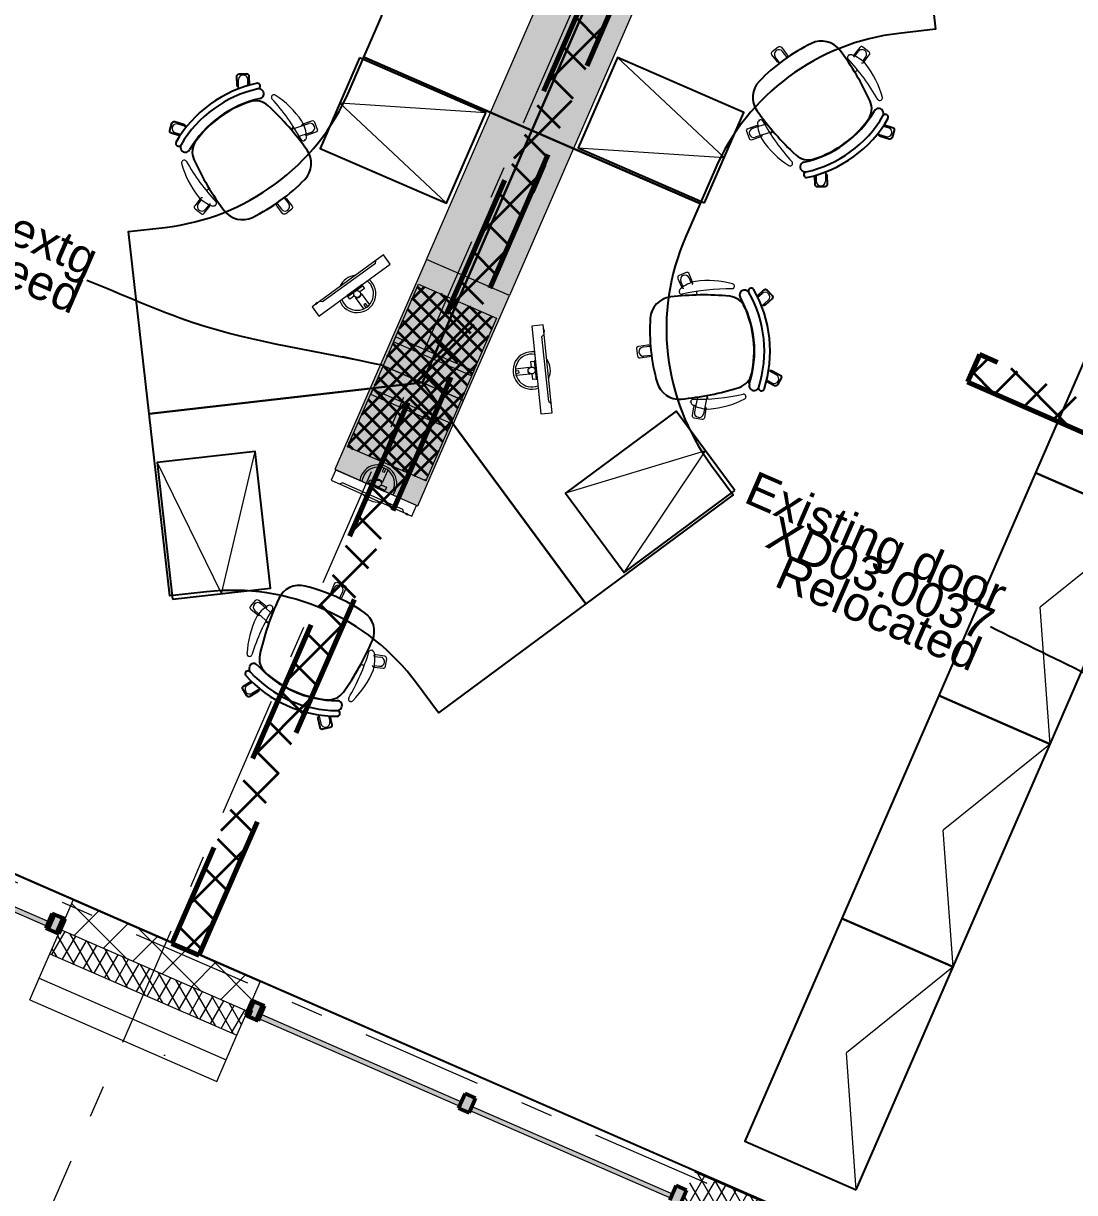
# Model space of a CAD drawing. Header units: millimetres. Extents: x -35034 to 431752, y -71616 to 25069.
# Drawn here: x 27292 to 31880, y -12952 to -7851 of the extents above; entities that cross this region are included whole.
import ezdxf
from ezdxf.enums import TextEntityAlignment as Align

# ---------------------------------------------------------------- set-up
doc = ezdxf.new("R2010")
doc.units = ezdxf.units.MM
doc.header["$MEASUREMENT"] = 0
doc.linetypes.add('Double Dashed', pattern=[1093.611073, 529.166651, -211.666656, 141.111112, -211.666656])
doc.linetypes.add('Long Dashed', pattern=[1058.333302, 634.99999, -423.333311])
for name, color, linetype in [('A-15-MG_Structural_Grid', 7, 'Continuous'), ('A-20-M_Floor_Slab', 7, 'Continuous'), ('A-25-M_Curtain_Wall', 7, 'Continuous'), ('A-25-M_Wall_Ext_Existing_HUB', 7, 'Continuous'), ('ArchiCAD Doors', 7, 'Continuous'), ('Demolished_A-25-M_Wall_Int', 7, 'Continuous'), ('New_A-35-M_FFE-Zone', 7, 'Continuous')]:
    doc.layers.add(name, color=color, linetype=linetype)
for name, color, linetype, lineweight, true_color in [('A-15-MG_Structural_Grid_Pen_No__163', 7, 'Continuous', 0, 0x750077), ('A-25-M_Curtain_Wall_Pen_No__144', 7, 'Continuous', 0, 0xc8c8c8), ('A-25-M_Curtain_Wall_Pen_No__165', 7, 'Continuous', 0, 0x006060), ('A-25-M_Curtain_Wall_Pen_No__27', 7, 'Continuous', 50, 0x2a2a2a), ('A-25-M_Curtain_Wall_Pen_No__43', 7, 'Continuous', 30, 0x444444), ('A-25-M_Wall_Ext_Existing_HUB_Pen_No__107', 7, 'Continuous', 15, 0xa6a6a6), ('A-35-M_FFE_Loose_SIEMENS P2_Pen_No__251', 7, 'Continuous', 13, 0xe8e8e8), ('New_A-35-M_FFE-Zone_Pen_No__74', 7, 'Continuous', 20, 0x606060)]:
    doc.layers.add(name, color=color, linetype=linetype, lineweight=lineweight, true_color=true_color)
for name, color, linetype, lineweight in [('A-20-M_Floor_Slab_Pen_No__89', 8, 'Continuous', 20), ('A-25-M_Curtain_Wall_Pen_No__1', 7, 'Continuous', 13), ('A-25-M_Curtain_Wall_Pen_No__85', 8, 'Continuous', 20), ('A-25-M_Wall_Ext_Existing_HUB_Pen_No__1', 7, 'Continuous', 13), ('A-35-M_FFE_Loose_SIEMENS P2_Pen_No__5', 7, 'Continuous', 25), ('A-35-M_FFE_Loose_SIEMENS P2_Pen_No__9', 7, 'Continuous', 13), ('A-95-H_Fill_Plan_FloorTrunking_Pen_No__1', 7, 'Continuous', 13), ('A-95-H_Fill_Plan_FloorTrunking_Pen_No__101', 252, 'Continuous', 15), ('A-95-P_Text_1_50_GA_Pen_No__1', 7, 'Continuous', 13), ('A-95-P_Text_1_50_GA_Pen_No__85', 8, 'Continuous', 20), ('ArchiCAD Doors_Pen_No__1', 7, 'Continuous', 13), ('Demolished_A-25-M_Wall_Int_Pen_No__175', 1, 'Continuous', 35), ('Demolished_A-25-M_Wall_Int_Pen_No__177', 1, 'Continuous', 70), ('New_A-95-H_Fill_Plan_FloorTrunking_Pen_No__1', 7, 'Continuous', 13), ('New_A-95-H_Fill_Plan_FloorTrunking_Pen_No__155', 5, 'Continuous', 35), ('New_A-95-P_Text_1_50_GA_Pen_No__1', 7, 'Continuous', 13), ('New_A-95-P_Text_1_50_GA_Pen_No__155', 5, 'Continuous', 35), ('New_A-95-P_Text_1_50_GA_Pen_No__85', 8, 'Continuous', 20), ('New_ArchiCAD Zone Stamps_Pen_No__6', 7, 'Continuous', 35)]:
    doc.layers.add(name, color=color, linetype=linetype, lineweight=lineweight)
doc.styles.add('GENERATED_STYLE_2', font='')
doc.styles.add('GENERATED_STYLE_3', font='')
doc.styles.add('GENERATED_STYLE_4', font='')
doc.styles.get('GENERATED_STYLE_2').set_extended_font_data('Arial', bold=True)
doc.styles.get('GENERATED_STYLE_3').set_extended_font_data('Arial')
doc.styles.get('GENERATED_STYLE_4').set_extended_font_data('Swis721 BT')
doc.dimstyles.new('GENERATED_STYLE__2', dxfattribs={"dimtxt": 0.18, "dimasz": 273.6, "dimexe": 0.18, "dimexo": 0.0625, "dimgap": 0.09, "dimtad": 0, "dimtih": 1, "dimtoh": 1, "dimdec": 4, "dimzin": 0, "dimdsep": 46, "dimcen": 0.09, "dimadec": 0, "dimazin": 0, "dimtfac": 1, "dimtdec": 4, "dimtmove": 0, "dimatfit": 3, "dimldrblk": 'ARROWHEAD_5', "dimfxl": 1, "dimtolj": 1, "dimtzin": 0, "dimarcsym": 0})
doc.dimstyles.new('GENERATED_STYLE__3', dxfattribs={"dimtxt": 0.18, "dimasz": 182.4, "dimexe": 0.18, "dimexo": 0.0625, "dimgap": 0.09, "dimtad": 0, "dimtih": 1, "dimtoh": 1, "dimdec": 4, "dimzin": 0, "dimdsep": 46, "dimcen": 0.09, "dimadec": 0, "dimazin": 0, "dimtfac": 1, "dimtdec": 4, "dimtmove": 0, "dimatfit": 3, "dimldrblk": 'ARROWHEAD_5', "dimfxl": 1, "dimtolj": 1, "dimtzin": 0, "dimarcsym": 0})
pattern_1 = [(60, (0, 0), (-43.30127, 25), []), (120, (0, 0), (43.30127, 25), [])]
pattern_2 = [(45, (0, 0), (-91.9239, 91.9239), []), (135, (0, 0), (91.9239, 91.9239), [])]
pattern_3 = [(45, (0, 0), (-35.35534, 35.35534), []), (135, (0, 0), (35.35534, 35.35534), [])]

# ---------------------------------------------------------------- blocks, each defined once
blk = doc.blocks.new('Lecturer_s Office_INB 3241_22_3', base_point=(27175.7, -7212.9))
at = {"layer": 'New_A-35-M_FFE-Zone_Pen_No__74', "linetype": 'Continuous'}
blk.add_line((19651.4, -8243.9), (31994.9, -13626.3), dxfattribs=at)
at = {"layer": 'New_ArchiCAD Zone Stamps_Pen_No__6'}
for tag, height, style, p in [('ROOM_NAME', 250, 'GENERATED_STYLE_2', (26392.5, -5674.9)), ('zoneNameLine2', 250, 'GENERATED_STYLE_2', (26204.1, -6107.1)), ('ROOM_NUMBER', 200, 'GENERATED_STYLE_3', (26015.6, -6527.8)), ('measuredAreaCode', 200, 'GENERATED_STYLE_3', (25858.6, -6887.9)), ('DUMMY_649', 200, 'GENERATED_STYLE_3', (26166, -7021.9)), ('DUMMY_650', 200, 'GENERATED_STYLE_3', (26776.5, -7288.1)), ('DUMMY_651', 133.3, 'GENERATED_STYLE_3', (27055.8, -7394.7))]:
    blk.add_attdef(tag, text='', height=height, rotation=336.4404, dxfattribs=dict(at, style=style)).set_placement(p, align=Align.TOP_LEFT)
blk = doc.blocks.new('Slab_1_3', base_point=(7696.6, 5872.1))
at = {"layer": 'A-20-M_Floor_Slab_Pen_No__89', "linetype": 'Continuous', "flags": 128}
blk.add_lwpolyline([(18384.5, 14995), (19410.6, 17348.4), (53757.3, 2371.5), (53656.1, 2139.5), (53757, 2095.5), (46643.5, -14217.9), (43630.2, -12903.9), (41531.9, -17715.8), (41504.6, -17778.4), (31982.9, -13626.4), (12656.3, -5199.1)], dxfattribs=at)
blk = doc.blocks.new('Curtain Wall_4_3')
at = {"layer": 'A-25-M_Curtain_Wall', "linetype": 'Continuous', "lineweight": 0, "true_color": 0x000000}
h = blk.add_hatch(dxfattribs=at)
h.set_pattern_fill('Batt_Insulation_0003', color=178, style=0, pattern_type=2)
h.set_pattern_definition(pattern_1)
h.paths.add_polyline_path([(30166.1, -12987.2), (31041.5, -13368.9), (31097.4, -13240.6), (30222, -12858.9)])
at = {"layer": 'A-25-M_Curtain_Wall_Pen_No__144', "linetype": 'Continuous'}
for points in [[(28261.9, -12178.1), (28307.7, -12198.1), (28335.7, -12134), (28289.8, -12114)], [(28315.8, -12201.7), (28343.8, -12137.5), (28298, -12117.5), (28270, -12181.7)], [(29237.1, -12603.4), (29265, -12539.2), (29219.2, -12519.2), (29191.2, -12583.4)], [(30158.3, -13005.1), (30186.3, -12940.9), (30140.4, -12920.9), (30112.4, -12985.1)]]:
    blk.add_hatch(color=256, dxfattribs=at).paths.add_polyline_path(points)
at = {"layer": 'A-25-M_Curtain_Wall_Pen_No__165', "linetype": 'Continuous', "lineweight": 0, "true_color": 0x001818}
for points in [[(28278.6, -12174.5), (28284.2, -12177), (28292.2, -12158.6), (28286.6, -12156.2)], [(29207.8, -12557.9), (28323.2, -12172.2), (28315.2, -12190.5), (29199.8, -12576.2)], [(30129, -12959.6), (29244.5, -12573.9), (29236.5, -12592.2), (30121, -12977.9)]]:
    blk.add_hatch(color=168, dxfattribs=at).paths.add_polyline_path(points)
at = {"layer": 'A-25-M_Curtain_Wall_Pen_No__1', "linetype": 'Continuous'}
for p, q in [((28286.6, -12156.2), (28278.6, -12174.5)), ((28278.6, -12174.5), (28284.2, -12177)), ((28284.2, -12177), (28292.2, -12158.6)), ((28292.2, -12158.6), (28286.6, -12156.2)), ((28323.2, -12172.2), (28315.2, -12190.5)), ((29207.8, -12557.9), (28323.2, -12172.2)), ((28315.2, -12190.5), (29199.8, -12576.2)), ((29199.8, -12576.2), (29207.8, -12557.9)), ((29244.5, -12573.9), (29236.5, -12592.2)), ((29236.5, -12592.2), (30121, -12977.9)), ((30129, -12959.6), (29244.5, -12573.9))]:
    blk.add_line(p, q, dxfattribs=at)
at = {"layer": 'A-25-M_Curtain_Wall_Pen_No__27', "linetype": 'Continuous'}
for p, q in [((28289.8, -12114), (28261.9, -12178.1)), ((28298, -12117.5), (28270, -12181.7)), ((28335.7, -12134), (28289.8, -12114)), ((28343.8, -12137.5), (28298, -12117.5)), ((28307.7, -12198.1), (28335.7, -12134)), ((28315.8, -12201.7), (28343.8, -12137.5)), ((28261.9, -12178.1), (28307.7, -12198.1)), ((28270, -12181.7), (28315.8, -12201.7)), ((29219.2, -12519.2), (29191.2, -12583.4)), ((29265, -12539.2), (29219.2, -12519.2)), ((29237.1, -12603.4), (29265, -12539.2)), ((29191.2, -12583.4), (29237.1, -12603.4)), ((30140.4, -12920.9), (30112.4, -12985.1)), ((30186.3, -12940.9), (30140.4, -12920.9)), ((30158.3, -13005.1), (30186.3, -12940.9))]:
    blk.add_line(p, q, dxfattribs=at)
at = {"layer": 'A-25-M_Curtain_Wall_Pen_No__43', "linetype": 'Continuous'}
blk.add_line((30222, -12858.9), (31097.4, -13240.6), dxfattribs=at)
blk = doc.blocks.new('Curtain Wall_5_3')
at = {"layer": 'A-25-M_Curtain_Wall_Pen_No__144', "linetype": 'Continuous'}
for points in [[(27435.8, -11818), (27463.8, -11753.8), (27418, -11733.8), (27390, -11798)], [(27445.8, -11822.3), (27473.8, -11758.1), (27428, -11738.2), (27400, -11802.3)]]:
    blk.add_hatch(color=256, dxfattribs=at).paths.add_polyline_path(points)
at = {"layer": 'A-25-M_Curtain_Wall_Pen_No__165', "linetype": 'Continuous', "lineweight": 0, "true_color": 0x001818}
blk.add_hatch(color=168, dxfattribs=at).paths.add_polyline_path([(27406.6, -11772.5), (26522, -11386.8), (26514, -11405.1), (27398.6, -11790.8)])
at = {"layer": 'A-25-M_Curtain_Wall_Pen_No__1', "linetype": 'Continuous'}
for p, q in [((26514, -11405.1), (27398.6, -11790.8)), ((27406.6, -11772.5), (26522, -11386.8)), ((27398.6, -11790.8), (27406.6, -11772.5))]:
    blk.add_line(p, q, dxfattribs=at)
at = {"layer": 'A-25-M_Curtain_Wall_Pen_No__27', "linetype": 'Continuous'}
for p, q in [((27418, -11733.8), (27390, -11798)), ((27428, -11738.2), (27400, -11802.3)), ((27463.8, -11753.8), (27418, -11733.8)), ((27473.8, -11758.1), (27428, -11738.2)), ((27435.8, -11818), (27463.8, -11753.8)), ((27445.8, -11822.3), (27473.8, -11758.1)), ((27390, -11798), (27435.8, -11818)), ((27400, -11802.3), (27445.8, -11822.3))]:
    blk.add_line(p, q, dxfattribs=at)
blk = doc.blocks.new('Simple Door Opening')
at = {"layer": 'ArchiCAD Doors_Pen_No__1', "linetype": 'Continuous'}
for p, q in [((-4055, 334.5), (-4055, 474.5)), ((4055, 334.5), (4055, 474.5)), ((-4055, 219.5), (-4055, 334.5)), ((4055, 219.5), (4055, 334.5)), ((-4055, 102.5), (-4055, 219.5)), ((4055, 102.5), (4055, 219.5)), ((-4055, 0), (-4055, 102.5)), ((4055, 0), (4055, 102.5))]:
    blk.add_line(p, q, dxfattribs=at)
blk = doc.blocks.new('Wall_8_3', base_point=(44635.4, -19661.2))
at = {"layer": 'A-25-M_Wall_Ext_Existing_HUB_Pen_No__107', "linetype": 'Continuous'}
h = blk.add_hatch(dxfattribs=at)
h.set_pattern_fill('Concrete_Block_0003', color=256, style=0, pattern_type=2)
h.set_pattern_definition(pattern_2)
h.paths.add_polyline_path([(27453.7, -11804.2), (28269.5, -12160), (28325.5, -12031.6), (27509.7, -11675.9)])
h = blk.add_hatch(dxfattribs=at)
h.set_pattern_fill('Batt_Insulation_0003', color=256, style=0, pattern_type=2)
h.set_pattern_definition(pattern_1)
h.paths.add_polyline_path([(27407.7, -11909.6), (28223.5, -12265.4), (28269.5, -12160), (27453.7, -11804.2)])
h = blk.add_hatch(dxfattribs=at)
h.set_pattern_fill('613_01__ad_AR_SAND_0003', color=256, style=0, pattern_type=2)
h.set_pattern_definition([(103.994, (0, 0), (-1137.956, 451.32), [0, -965.2, 0, -1079.5, 0, -1031.875]), (73.994, (0, 0), (-1195.13, 1745.31), [0, -520.7, 0, -869.95, 0, -333.375]), (33.994, (-311.5, -716.2), (785.414, 1814.82), [0, -317.5, 0, -1143, 0, -1492.25]), (23.994, (-311.5, -716.2), (250.28, 1972.77), [0, -158.75, 0, -749.3, 0, -857.25])])
h.paths.add_polyline_path([(27320, -12110.8), (28135.8, -12466.6), (28176.8, -12372.6), (27361, -12016.9)])
at = {"layer": 'A-25-M_Wall_Ext_Existing_HUB_Pen_No__1', "linetype": 'Continuous'}
for p, q in [((27453.7, -11804.2), (28269.5, -12160)), ((27407.7, -11909.6), (28223.5, -12265.4)), ((27361, -12016.9), (28176.8, -12372.6))]:
    blk.add_line(p, q, dxfattribs=at)
at = {"layer": 'A-25-M_Wall_Ext_Existing_HUB_Pen_No__1', "linetype": 'Continuous', "flags": 128}
for points in [[(28325.5, -12031.6), (27509.7, -11675.9)], [(27320, -12110.8), (28135.8, -12466.6)]]:
    blk.add_lwpolyline(points, dxfattribs=at)
at = {"layer": 'ArchiCAD Doors', "color": 251, "linetype": 'Continuous', "lineweight": 20, "true_color": 0x606060, "zscale": 1000, "rotation": 336.4404141930048}
for p in [(23603, -10490), (31852.8, -14087.4)]:
    blk.add_blockref('Simple Door Opening', p, dxfattribs=at)
blk = doc.blocks.new('Wall_91_3', base_point=(27940.2, -11864.4))
at = {"layer": 'Demolished_A-25-M_Wall_Int_Pen_No__175', "linetype": 'Continuous'}
h = blk.add_hatch(dxfattribs=at)
h.set_pattern_fill('Concrete_Block_0003', color=256, style=0, pattern_type=2)
h.set_pattern_definition(pattern_2)
h.paths.add_polyline_path([(31507, -3684.8), (27940.2, -11864.4), (27954, -11870.4), (28045.6, -11910.4), (28059.4, -11916.4), (31626.1, -3736.7), (31612.4, -3730.7), (31520.7, -3690.8)])
at = {"layer": 'Demolished_A-25-M_Wall_Int_Pen_No__177', "linetype": 'Long Dashed', "flags": 128}
for points in [[(31507, -3684.8), (27940.2, -11864.4)], [(28059.4, -11916.4), (31626.1, -3736.7)], [(27940.2, -11864.4), (28059.4, -11916.4)]]:
    blk.add_lwpolyline(points, dxfattribs=at)
blk = doc.blocks.new('Wall_132_3', base_point=(29563.4, -8467.2))
at = {"layer": 'Demolished_A-25-M_Wall_Int_Pen_No__175', "linetype": 'Continuous'}
h = blk.add_hatch(dxfattribs=at)
h.set_pattern_fill('Concrete_Block_0003', color=256, style=0, pattern_type=2)
h.set_pattern_definition(pattern_2)
h.paths.add_polyline_path([(29511.4, -8586.4), (29511.9, -8586.6), (29517.9, -8572.9), (29557.9, -8481.2), (29563.9, -8467.5), (29563.4, -8467.2), (29557.4, -8481), (29517.4, -8572.7)])
h = blk.add_hatch(dxfattribs=at)
h.set_pattern_fill('Concrete_Block_0003', color=256, style=0, pattern_type=2)
h.set_pattern_definition(pattern_2)
h.paths.add_polyline_path([(31412, -9415.2), (33431, -10295.6), (33437, -10281.8), (33477, -10190.1), (33483, -10176.4), (31464, -9296), (31458, -9309.8), (31418, -9401.4)])
at = {"layer": 'Demolished_A-25-M_Wall_Int_Pen_No__177', "linetype": 'Long Dashed'}
for p, q in [((29557.9, -8481.2), (29517.9, -8572.9)), ((29563.9, -8467.5), (29557.9, -8481.2)), ((29517.9, -8572.9), (29511.9, -8586.6)), ((31458, -9309.8), (31418, -9401.4)), ((31464, -9296), (31458, -9309.8)), ((31418, -9401.4), (31412, -9415.2))]:
    blk.add_line(p, q, dxfattribs=at)
at = {"layer": 'Demolished_A-25-M_Wall_Int_Pen_No__177', "linetype": 'Long Dashed', "flags": 128}
for points in [[(29563.4, -8467.2), (29511.4, -8586.4)], [(29563.9, -8467.5), (29563.4, -8467.2)], [(33483, -10176.4), (31464, -9296)], [(31412, -9415.2), (33431, -10295.6)], [(33431, -10295.6), (33483, -10176.4)]]:
    blk.add_lwpolyline(points, dxfattribs=at)
blk = doc.blocks.new('Standard grid marker')
at = {"layer": 'A-15-MG_Structural_Grid_Pen_No__163', "linetype": 'Double Dashed'}
blk.add_line((1000, 0), (29726, 0), dxfattribs=at)
at = {"layer": 'A-15-MG_Structural_Grid_Pen_No__163', "style": 'GENERATED_STYLE_4'}
for tag, p in [('AC_MarkerText_1_0', (-500, 41.2)), ('AC_MarkerText_1_1', (31226, 41.2))]:
    blk.add_attdef(tag, text='', height=350, rotation=90, dxfattribs=at).set_placement(p, align=Align.MIDDLE_CENTER)
blk = doc.blocks.new('Standard grid marker_3')
at = {"layer": 'A-15-MG_Structural_Grid_Pen_No__163', "linetype": 'Double Dashed'}
blk.add_line((1000, 0), (74254.8, 0), dxfattribs=at)
at = {"layer": 'A-15-MG_Structural_Grid_Pen_No__163', "style": 'GENERATED_STYLE_4'}
for tag, p in [('AC_MarkerText_1_0', (-500, 43.4)), ('AC_MarkerText_1_1', (75754.8, 43.4))]:
    blk.add_attdef(tag, text='', height=350, rotation=360, dxfattribs=at).set_placement(p, align=Align.MIDDLE_CENTER)
blk = doc.blocks.new('ARROWHEAD_5')
at = {"color": 0, "linetype": 'Continuous', "lineweight": 0}
blk.add_line((0, 0), (-1, 0), dxfattribs=at)
blk.add_solid([(-1, 0.2679), (0, 0), (-1, -0.2679), (-1, 0.2679)], dxfattribs=at)

msp = doc.modelspace()

# ---------------------------------------------------------------- hatches: boundary and pattern name
at = {"layer": 'A-95-H_Fill_Plan_FloorTrunking_Pen_No__101', "linetype": 'Continuous', "lineweight": 0, "true_color": 0x727272}
for points in [[(29050.6, -8880.7), (29610.1, -7597.4), (29972.2, -7755.2), (29412.6, -9038.5)], [(29212.8, -9496.9), (29412.6, -9038.5), (29050.6, -8880.7), (28850.7, -9339)], [(29012.9, -9955.2), (29212.8, -9496.9), (28850.7, -9339), (28650.9, -9797.3)]]:
    msp.add_hatch(color=8, dxfattribs=at).paths.add_polyline_path(points)
at = {"layer": 'New_A-95-H_Fill_Plan_FloorTrunking_Pen_No__155', "linetype": 'Continuous'}
h = msp.add_hatch(dxfattribs=at)
h.set_pattern_fill('Grid_5x5_Diagonal_0003', color=256, style=0, pattern_type=2)
h.set_pattern_definition(pattern_3)
h.paths.add_polyline_path([(29247.3, -9388.6), (28906.5, -9240.1), (29016.1, -8988.9), (29356.8, -9137.5)])
h = msp.add_hatch(dxfattribs=at)
h.set_pattern_fill('Grid_5x5_Diagonal_0003', color=256, style=0, pattern_type=2)
h.set_pattern_definition(pattern_3)
h.paths.add_polyline_path([(29047.4, -9847), (28706.7, -9698.4), (28816.2, -9447.2), (29157, -9595.8)])
at = {"layer": 'New_A-95-P_Text_1_50_GA_Pen_No__155', "linetype": 'Continuous'}
h = msp.add_hatch(dxfattribs=at)
h.set_pattern_fill('Grid_5x5_Diagonal_0003', color=256, style=0, pattern_type=2)
h.set_pattern_definition(pattern_3)
h.paths.add_polyline_path([(29148.8, -9618.2), (28807.7, -9469.9), (28917, -9218.6), (29257.9, -9366.9)])

# ---------------------------------------------------------------- linework, layer by layer
at = {"layer": 'A-35-M_FFE_Loose_SIEMENS P2_Pen_No__251', "linetype": 'Continuous'}
for p, q in [((28828.3, -8899.1), (28597.7, -9066.6)), ((28828.3, -8899.1), (28830.5, -8885.1)), ((28597.7, -9066.6), (28583.7, -9064.4)), ((29555, -9217.5), (29563.9, -9206.5)), ((29584.8, -9500.9), (29555, -9217.5)), ((29584.8, -9500.9), (29595.8, -9509.8)), ((28685.3, -9855.2), (28672.1, -9860.2)), ((28685.3, -9855.2), (28945.7, -9971.1)), ((28945.7, -9971.1), (28950.7, -9984.3))]:
    msp.add_line(p, q, dxfattribs=at)
at = {"layer": 'A-35-M_FFE_Loose_SIEMENS P2_Pen_No__251', "linetype": 'Continuous', "flags": 128}
for points in [[(28862.8, -8861.6), (28551.4, -9087.9), (28580.7, -9128.3), (28892.2, -8902.1)], [(28768.8, -8991.7), (28704.1, -9038.7), (28707.1, -9042.8), (28771.8, -8995.7)], [(28574.2, -9068.2), (28566.1, -9074.1), (28567.5, -9076.1), (28575.6, -9070.3)], [(29599.9, -9549.6), (29559.7, -9166.7), (29510, -9171.9), (29550.2, -9554.8)], [(29565.3, -9196.3), (29564.3, -9186.3), (29561.8, -9186.6), (29562.8, -9196.5)], [(29534.3, -9403.2), (29525.9, -9323.6), (29520.9, -9324.1), (29529.3, -9403.7)], [(28635.6, -9844), (28987.3, -10000.5), (29007.6, -9954.9), (28655.9, -9798.3)], [(28795.2, -9860.3), (28868.3, -9892.8), (28870.3, -9888.3), (28797.3, -9855.7)], [(28958.9, -9990.6), (28968, -9994.7), (28969, -9992.4), (28959.9, -9988.3)]]:
    msp.add_lwpolyline(points, close=True, dxfattribs=at)
for points in [[(28736.1, -9040.2), (28715.9, -9054.9), (28707.1, -9042.8), (28771.8, -8995.7), (28780.6, -9007.9), (28760.4, -9022.6)], [(28794.3, -9086.2), (28784.9, -9073.3), (28776.8, -9079.2), (28786.2, -9092.1)], [(29508.6, -9350.5), (29506, -9325.7), (29520.9, -9324.1), (29529.3, -9403.7), (29514.4, -9405.2), (29511.8, -9380.4)], [(29439.7, -9377.9), (29455.5, -9376.2), (29454.5, -9366.3), (29438.6, -9368)], [(28864.4, -9791), (28857.9, -9805.6), (28867, -9809.6), (28873.5, -9795.1)], [(28853.6, -9864.4), (28876.4, -9874.6), (28870.3, -9888.3), (28797.3, -9855.7), (28803.4, -9842), (28826.2, -9852.2)]]:
    msp.add_lwpolyline(points, dxfattribs=at)
for points in [[(28777.3, -9096.9), (28741.4, -9047.5, 0.565741), (28765.7, -9029.9), (28801.5, -9079.2)], [(29439, -9357.9), (29499.7, -9351.5, 0.565741), (29502.8, -9381.3), (29442.1, -9387.7)], [(28882.1, -9800.4), (28857.3, -9856.2, 0.565741), (28829.9, -9844), (28854.7, -9788.2)]]:
    msp.add_lwpolyline(points, format="xyb", dxfattribs=at)
at = {"layer": 'A-35-M_FFE_Loose_SIEMENS P2_Pen_No__251', "linetype": 'Continuous'}
for centre in [(28748.2, -9031.4), (29510.2, -9365.5), (28839.9, -9858.3)]:
    msp.add_circle(centre, 15, dxfattribs=at)
for centre, radius, start, end in [((28748.2, -9031.4), 81.6, 201.8159, 50.1841), ((28748.2, -9031.4), 81.6, 95.0522, 156.9479), ((28748.2, -9031.4), 71.6, 199.7844, 52.2156), ((29510.2, -9365.5), 81.6, 81.8159, 290.1841), ((29510.2, -9365.5), 71.6, 79.7844, 292.2156), ((29510.2, -9365.5), 81.6, 335.0522, 36.9479), ((28839.9, -9858.3), 81.6, 321.8159, 170.1841), ((28839.9, -9858.3), 71.6, 319.7844, 172.2156), ((28839.9, -9858.3), 81.6, 215.0522, 276.9479)]:
    msp.add_arc(centre, radius, start, end, dxfattribs=at)
at = {"layer": 'A-35-M_FFE_Loose_SIEMENS P2_Pen_No__5', "linetype": 'Continuous'}
for p, q in [((30893.8, -7990.6), (30892, -7991.9)), ((31041.8, -8232), (31041.1, -8231.1)), ((30502, -8275.2), (30503.7, -8274)), ((28520.8, -8360.7), (28519.1, -8361.9)), ((27981, -8404), (27981.6, -8404.8)), ((28129, -8645.3), (28130.7, -8644.1)), ((30154.2, -9022.2), (30154.4, -9024.3)), ((30437.2, -9014.7), (30436.1, -9014.8)), ((30204.8, -9503.8), (30204.6, -9501.7)), ((28372.8, -10390.6), (28374.7, -10391.5)), ((28815.2, -10587.6), (28813.2, -10586.7)), ((28680.1, -10836.5), (28680.6, -10835.5))]:
    msp.add_line(p, q, dxfattribs=at)
at = {"layer": 'A-35-M_FFE_Loose_SIEMENS P2_Pen_No__5', "linetype": 'Continuous', "flags": 128}
for points in [[(28728.8, -6857.9), (28633.2, -6728.6), (29276.3, -6252.8), (29990, -7217.5), (29511.4, -8318), (28777.8, -7998.9), (28841.9, -7851.5, 0.267949)], [(30309.1, -8489.6), (30245, -8637), (29511.4, -8318), (29990, -7217.5), (31182.3, -7081.8), (31272.8, -7876.7), (31113, -7894.9, 0.267949)], [(28713.7, -8146.3), (28777.8, -7998.9), (29511.4, -8318), (29032.8, -9418.4), (27840.5, -9554.1), (27750, -8759.2), (27909.7, -8741.1, 0.267949)], [(30294, -9778), (30389.6, -9907.3), (29746.5, -10383.1), (29032.8, -9418.4), (29511.4, -8318), (30245, -8637), (30180.9, -8784.5, 0.267949)], [(28090.7, -10330.8), (27931, -10349), (27840.5, -9554.1), (29032.8, -9418.4), (29746.5, -10383.1), (29103.3, -10858.9), (29007.7, -10729.6, 0.267949)]]:
    msp.add_lwpolyline(points, format="xyb", close=True, dxfattribs=at)
for points in [[(30855, -7968.3, 0.360038), (30731, -7938.5)], [(28230.9, -8130.7, -0.312027), (28224.2, -8121.5), (28223.2, -8082.3, -0.414214), (28232.9, -8072), (28265.9, -8071.2, -0.414214), (28276.2, -8080.9), (28277.2, -8120.2, -0.021405), (28277.2, -8121)], [(27975, -8341.6), (27937.4, -8330.4, -0.414214), (27930.7, -8318), (27940.1, -8286.3, -0.414214), (27952.5, -8279.6), (27990.2, -8290.8, -0.339096), (27997.3, -8300.6)], [(31047.8, -8294.3), (31085.4, -8305.5, -0.414214), (31092.1, -8317.9), (31082.7, -8349.6, -0.414214), (31070.3, -8356.3), (31032.6, -8345.1, -0.339096), (31025.5, -8335.3)], [(30791.9, -8505.2, -0.312027), (30798.6, -8514.4), (30799.6, -8553.7, -0.414214), (30789.9, -8563.9), (30756.8, -8564.8, -0.414214), (30746.6, -8555), (30745.6, -8515.8, -0.021405), (30745.6, -8514.9)], [(28167.8, -8667.6, 0.360038), (28291.8, -8697.4)], [(30494.2, -9040.7), (30522.6, -9013.7, -0.414214), (30536.8, -9014.1), (30559.5, -9038.1, -0.414214), (30559.1, -9052.2), (30530.6, -9079.3, -0.339096), (30518.5, -9080.5)], [(30115.5, -9044.7, 0.360038), (30027.7, -9137.2)], [(30548.9, -9367.8, -0.312027), (30560.2, -9366.6), (30594.7, -9385.3, -0.414214), (30598.7, -9398.9), (30582.9, -9427.9, -0.414214), (30569.4, -9431.9), (30534.9, -9413.1, -0.021405), (30534.1, -9412.7)], [(28815.1, -10542.9, 0.360038), (28778.9, -10420.6)], [(28318.6, -10756.7, -0.312027), (28314, -10767.1), (28280.5, -10787.6, -0.414214), (28266.7, -10784.3), (28249.5, -10756.1, -0.414214), (28252.8, -10742.3), (28286.3, -10721.8, -0.021405), (28287, -10721.4)], [(28629.1, -10872.8), (28638.3, -10911, -0.414214), (28630.9, -10923), (28598.8, -10930.7, -0.414214), (28586.7, -10923.3), (28577.6, -10885.1, -0.339096), (28582.5, -10874)]]:
    msp.add_lwpolyline(points, format="xyb", dxfattribs=at)
for points in [[(28758.9, -8002.2), (28587.4, -8396.5), (29137.7, -8635.8), (29309.2, -8241.5)], [(30263.8, -8633.7), (30435.3, -8239.4), (29885.1, -8000.1), (29713.6, -8394.4)], [(32195.1, -10022.7), (32617.9, -9050.7), (32131.8, -8839.3), (31709.1, -9811.4)], [(30396.2, -9889.3), (30140.4, -9543.6), (29658.1, -9900.5), (29913.8, -10246.2)], [(27943.2, -10363.6), (28370.5, -10315), (28302.6, -9718.8), (27875.4, -9767.5)], [(31772.3, -10994.8), (32195.1, -10022.7), (31709.1, -9811.4), (31286.3, -10783.4)], [(31349.5, -11966.8), (31772.3, -10994.8), (31286.3, -10783.4), (30863.5, -11755.4)], [(30926.8, -12938.9), (31349.5, -11966.8), (30863.5, -11755.4), (30440.7, -12727.5)]]:
    msp.add_lwpolyline(points, close=True, dxfattribs=at)
at = {"layer": 'A-35-M_FFE_Loose_SIEMENS P2_Pen_No__5', "linetype": 'Continuous'}
for centre, radius, start, end in [((31092.7, -8676.3), 821.7, 116.1166, 135.8834), ((29902.6, -8682.9), 1190.7, 24.4064, 36.8821), ((30574.6, -8173.9), 100, 135.8834, 215.118), ((28425.6, -8641.5), 541.3, 102.017, 149.9831), ((28426.1, -8642.3), 517.1, 102.3474, 149.6527), ((28312.5, -8125.1), 12.9, 295.0347, 89.0199), ((28320, -8157.7), 21, 36, 102.3082), ((28320.6, -8158.6), 21, 282.2573, 36), ((28425.5, -8641.5), 473.2, 102.2537, 149.7464), ((28425.6, -8641.5), 471.3, 107.9329, 144.0671), ((28305.1, -8269.3), 80, 47.5936, 107.9329), ((27556.1, -9089.4), 1190.7, 35.118, 47.5936), ((30914, -8224), 80, 324.0671, 24.4064), ((31466.7, -7546.5), 1190.7, 215.118, 227.5936), ((30597.3, -7994.4), 473.2, 282.2537, 329.7464), ((30596.7, -7993.7), 517.1, 282.3474, 329.6527), ((31024.1, -8243.4), 21, 36, 149.7427), ((31023.7, -8244.3), 21.9, 329.0286, 34.406), ((31053.5, -8261.4), 12.9, 342.9801, 136.9654), ((30597.2, -7994.4), 541.3, 282.017, 329.9831), ((30597.2, -7994.4), 471.3, 287.9329, 324.0671), ((27969.3, -8374.5), 12.9, 162.9801, 316.9654), ((27999.1, -8391.6), 21.9, 149.0286, 214.406), ((27998.6, -8392.5), 21, 216, 329.7427), ((28108.8, -8411.9), 80, 144.0671, 204.4064), ((28448.2, -8462), 100, 315.8834, 35.118), ((29120.2, -7953), 1190.7, 204.4064, 216.8821), ((30717.7, -8366.6), 80, 227.5936, 287.9329), ((30702.2, -8477.4), 21, 102.2573, 216), ((30702.8, -8478.2), 21, 216, 282.3082), ((30710.2, -8510.8), 12.9, 115.0347, 269.0199), ((27930.1, -7959.6), 821.7, 296.1166, 315.8834), ((30438.3, -9035.7), 21, 96, 209.7427), ((30438.9, -9036.6), 21.9, 29.0286, 94.406), ((30468.6, -9019.3), 12.9, 42.9801, 196.9654), ((30008.3, -9281), 517.1, 342.3474, 29.6527), ((30009.2, -9280.9), 541.3, 342.017, 29.9831), ((30258.1, -10226.7), 1190.7, 84.4064, 96.8821), ((30366.4, -9121.4), 80, 24.0671, 84.4064), ((30009.2, -9280.9), 473.2, 342.2537, 29.7464), ((30009.2, -9280.9), 471.3, 347.9329, 24.0671), ((30847.5, -9192.8), 821.7, 176.1166, 195.8834), ((30391.8, -9362.7), 80, 287.5936, 347.9329), ((30153.3, -9390.3), 100, 195.8834, 275.118), ((30479.9, -9431.5), 21, 162.2573, 276), ((30056, -8304), 1190.7, 275.118, 287.5936), ((30481, -9431.4), 21, 276, 342.3082), ((30512.9, -9441.3), 12.9, 175.0347, 329.0199), ((28496.8, -10402.8), 100, 75.8834, 155.118), ((28320.8, -11102.7), 821.7, 56.1166, 75.8834), ((29486.2, -10861.7), 1190.7, 155.118, 167.5936), ((27720, -10075.4), 1190.7, 324.4064, 336.8821), ((28401.5, -10623.1), 80, 167.5936, 227.9329), ((28297.4, -10666), 21, 156, 222.3082), ((28297.8, -10665), 21, 42.2573, 156), ((28663.6, -10332.7), 473.2, 222.2537, 269.7464), ((28272.9, -10688.8), 12.9, 55.0347, 209.0199), ((28663.6, -10332.7), 541.3, 222.017, 269.9831), ((28664, -10331.9), 517.1, 222.3474, 269.6527), ((28663.6, -10332.7), 471.3, 227.9329, 264.0671), ((28623.2, -10721.8), 80, 264.0671, 324.4064), ((28661.4, -10826.9), 21, 336, 89.7427), ((28660.4, -10827), 21.9, 269.0286, 334.406), ((28660.5, -10861.3), 12.9, 282.9801, 76.9654)]:
    msp.add_arc(centre, radius, start, end, dxfattribs=at)
at = {"layer": 'A-35-M_FFE_Loose_SIEMENS P2_Pen_No__9', "linetype": 'Continuous'}
for p, q in [((30349.6, -8436.6), (29885.1, -8000.1)), ((30592.6, -8024.4), (30573, -7997.7)), ((30624.9, -8000.8), (30605.2, -7974)), ((30889.8, -8005.8), (30884.6, -8009.6)), ((30920.9, -7994.3), (30935.8, -7974)), ((30954.6, -8016), (30968, -7997.7)), ((30932.8, -8055), (30920, -8064.3)), ((28230.9, -8136.5), (28230.7, -8096.6)), ((28270.9, -8122.9), (28270.7, -8096.4)), ((28378, -8165.6), (28379.5, -8164.5)), ((29309.2, -8241.5), (28673.2, -8199.3)), ((28673.2, -8199.3), (29137.7, -8635.8)), ((31035.1, -8186.6), (31036.7, -8185.5)), ((28003.6, -8302.6), (27966.4, -8290.7)), ((28471.6, -8303.7), (28458.8, -8313)), ((28459.3, -8313.6), (28537, -8287.9)), ((30536.1, -8289.3), (30473.2, -8310.1)), ((30517.7, -8276.2), (30522.9, -8272.4)), ((31044.4, -8299.3), (31068.6, -8307.1)), ((27978.4, -8336.6), (27954.2, -8328.8)), ((28486.7, -8346.6), (28549.6, -8325.9)), ((28505.1, -8359.7), (28499.9, -8363.5)), ((30563.5, -8322.4), (30485.8, -8348)), ((30551.1, -8332.2), (30564, -8322.9)), ((31019.2, -8333.3), (31056.4, -8345.2)), ((29713.6, -8394.4), (30349.6, -8436.6)), ((27987.6, -8449.3), (27986.1, -8450.4)), ((30644.8, -8470.3), (30643.2, -8471.4)), ((30751.9, -8513), (30752, -8539.5)), ((30791.8, -8499.4), (30792, -8539.3)), ((28090, -8581), (28102.8, -8571.6)), ((28430.2, -8611.6), (28449.8, -8638.3)), ((28068.2, -8619.9), (28054.7, -8638.3)), ((28101.9, -8641.6), (28087, -8661.9)), ((28132.9, -8630.1), (28138.2, -8626.3)), ((28397.9, -8635.1), (28417.5, -8661.9)), ((30206.5, -8982.3), (30197.4, -8961.4)), ((30170.9, -9000.6), (30160.8, -8977.5)), ((30229.4, -9020.6), (30231.1, -9036.4)), ((30394.6, -8997.8), (30394.4, -8995.9)), ((30165.4, -9033.2), (30166, -9039.7)), ((30496.8, -9046.2), (30515.6, -9029.1)), ((30513.7, -9084.9), (30542.5, -9058.7)), ((30028.6, -9260.2), (29995.5, -9263.8)), ((30032.8, -9299.9), (29999.9, -9303.6)), ((30543.9, -9364.9), (30578.5, -9384.7)), ((30535.7, -9406.3), (30558.6, -9419.4)), ((30213.5, -9490.7), (30212.8, -9484.3)), ((30234, -9481.3), (30220.5, -9546.2)), ((30276.3, -9474.1), (30259.7, -9554.3)), ((30278.7, -9489.8), (30277.1, -9474)), ((30445.1, -9477.7), (30445.3, -9479.6)), ((28156.9, -10339.3), (28302.6, -9718.8)), ((30268.3, -9716.5), (29658.1, -9900.5)), ((29913.8, -10246.2), (30268.3, -9716.5)), ((27875.4, -9767.5), (28156.9, -10339.3)), ((32195.1, -10022.7), (31729.2, -10398.1)), ((28635.3, -10343.6), (28648.7, -10313.3)), ((28671.9, -10359.9), (28685.3, -10329.4)), ((28377.7, -10427.2), (28328.2, -10383.1)), ((28379.8, -10404.7), (28385.7, -10407.3)), ((31772.3, -10994.8), (31729.2, -10398.1)), ((28362.7, -10467.5), (28301.6, -10413)), ((28348, -10461.7), (28362.5, -10468.2)), ((28800, -10591.8), (28794.1, -10589.2)), ((28275.3, -10611.8), (28273.5, -10611)), ((28778.9, -10653.6), (28764.4, -10647.1)), ((28823.6, -10653), (28846.2, -10655.4)), ((28825.5, -10612.9), (28850.6, -10615.7)), ((28291.8, -10726), (28269, -10739.3)), ((28323.6, -10753.7), (28289.1, -10773.8)), ((28716.1, -10808.1), (28717.8, -10808.8)), ((28581.1, -10867.6), (28589.4, -10905.7)), ((28623.1, -10872.4), (28628.5, -10897.2)), ((31772.3, -10994.8), (31306.4, -11370.1)), ((31349.5, -11966.8), (31306.4, -11370.1)), ((31349.5, -11966.8), (30883.7, -12342.2)), ((30926.8, -12938.9), (30883.7, -12342.2))]:
    msp.add_line(p, q, dxfattribs=at)
at = {"layer": 'A-35-M_FFE_Loose_SIEMENS P2_Pen_No__9', "linetype": 'Continuous', "flags": 128}
for points in [[(30591.5, -8022.9, -0.272712), (30582.1, -8019.1), (30558.2, -7987.9, -0.414214), (30560.1, -7973.9), (30586.3, -7953.8, -0.414214), (30600.3, -7955.6), (30624.2, -7986.8, -0.353143), (30623.9, -7999.4)], [(30949, -8023.6, 0.292825), (30959.2, -8020), (30983.3, -7989, 0.414214), (30981.6, -7974.9), (30955.5, -7954.6, 0.414214), (30941.5, -7956.4), (30917.3, -7987.4, 0.333583), (30917.1, -7999.4)], [(28230.9, -8130.7, -0.312027), (28224.2, -8121.5), (28223.2, -8082.3, -0.414214), (28232.9, -8072), (28265.9, -8071.2, -0.414214), (28276.2, -8080.9), (28277.2, -8120.2, -0.021405), (28277.2, -8121)], [(27975, -8341.6), (27937.4, -8330.4, -0.414214), (27930.7, -8318), (27940.1, -8286.3, -0.414214), (27952.5, -8279.6), (27990.2, -8290.8, -0.339096), (27997.3, -8300.6)], [(28506.5, -8298, -0.292825), (28513.1, -8289.4), (28550, -8276, -0.414214), (28562.8, -8282), (28574, -8313.1, -0.414214), (28568, -8325.9), (28531.1, -8339.3, -0.333583), (28519.6, -8335.7)], [(30516.3, -8338, -0.292825), (30509.7, -8346.5), (30472.8, -8359.9, -0.414214), (30460, -8353.9), (30448.7, -8322.8, -0.414214), (30454.7, -8310), (30491.7, -8296.7, -0.333583), (30503.2, -8300.2)], [(31047.8, -8294.3), (31085.4, -8305.5, -0.414214), (31092.1, -8317.9), (31082.7, -8349.6, -0.414214), (31070.3, -8356.3), (31032.6, -8345.1, -0.339096), (31025.5, -8335.3)], [(30791.9, -8505.2, -0.312027), (30798.6, -8514.4), (30799.6, -8553.7, -0.414214), (30789.9, -8563.9), (30756.8, -8564.8, -0.414214), (30746.6, -8555), (30745.6, -8515.8, -0.021405), (30745.6, -8514.9)], [(28073.8, -8612.4, 0.292825), (28063.6, -8616), (28039.5, -8646.9, 0.414214), (28041.2, -8661), (28067.3, -8681.3, 0.414214), (28081.3, -8679.5), (28105.4, -8648.5, 0.333583), (28105.7, -8636.5)], [(28431.3, -8613, -0.272712), (28440.7, -8616.8), (28464.6, -8648, -0.414214), (28462.7, -8662), (28436.5, -8682.1, -0.414214), (28422.5, -8680.3), (28398.6, -8649.1, -0.353143), (28398.9, -8636.5)], [(30210.3, -8990.9, 0.292825), (30212.3, -8980.3), (30197.5, -8943.9, 0.414214), (30184.5, -8938.4), (30153.9, -8950.8, 0.414214), (30148.4, -8963.8), (30163.2, -9000.2, 0.333583), (30173.5, -9006.4)], [(30494.2, -9040.7), (30522.6, -9013.7, -0.414214), (30536.8, -9014.1), (30559.5, -9038.1, -0.414214), (30559.1, -9052.2), (30530.6, -9079.3, -0.339096), (30518.5, -9080.5)], [(30031, -9300.1, -0.272712), (30023, -9306.4), (29984, -9311.5, -0.414214), (29972.8, -9302.9), (29968.5, -9270.1, -0.414214), (29977.2, -9258.9), (30016.1, -9253.8, -0.353143), (30026.8, -9260.4)], [(30548.9, -9367.8, -0.312027), (30560.2, -9366.6), (30594.7, -9385.3, -0.414214), (30598.7, -9398.9), (30582.9, -9427.9, -0.414214), (30569.4, -9431.9), (30534.9, -9413.1, -0.021405), (30534.1, -9412.7)], [(30266.2, -9522.8, -0.292825), (30270.4, -9532.8), (30263.5, -9571.5, -0.414214), (30251.9, -9579.5), (30219.4, -9573.8, -0.414214), (30211.3, -9562.2), (30218.2, -9523.5, -0.333583), (30226.9, -9515.3)], [(28636.1, -10342, -0.272712), (28634.7, -10331.9), (28649.7, -10295.6, -0.414214), (28662.8, -10290.2), (28693.3, -10302.9, -0.414214), (28698.7, -10316), (28683.6, -10352.2, -0.353143), (28672.6, -10358.3)], [(28325.6, -10434.4, -0.292825), (28314.9, -10433), (28284.9, -10407.7, -0.414214), (28283.7, -10393.6), (28304.9, -10368.3, -0.414214), (28319, -10367.1), (28349.1, -10392.4, -0.333583), (28351.8, -10404.1)], [(28814.2, -10651.9, 0.292825), (28822.4, -10658.9), (28861.3, -10664.3, 0.414214), (28872.6, -10655.8), (28877.2, -10623.1, 0.414214), (28868.6, -10611.8), (28829.7, -10606.4, 0.333583), (28819.2, -10612.2)], [(28318.6, -10756.7, -0.312027), (28314, -10767.1), (28280.5, -10787.6, -0.414214), (28266.7, -10784.3), (28249.5, -10756.1, -0.414214), (28252.8, -10742.3), (28286.3, -10721.8, -0.021405), (28287, -10721.4)], [(28629.1, -10872.8), (28638.3, -10911, -0.414214), (28630.9, -10923), (28598.8, -10930.7, -0.414214), (28586.7, -10923.3), (28577.6, -10885.1, -0.339096), (28582.5, -10874)]]:
    msp.add_lwpolyline(points, format="xyb", dxfattribs=at)
at = {"layer": 'A-35-M_FFE_Loose_SIEMENS P2_Pen_No__9', "linetype": 'Continuous'}
for centre, radius, start, end in [((30589.1, -7985.8), 20, 126.2881, 216.2881), ((30589.1, -7985.8), 20, 36.2881, 126.2881), ((30897.9, -7999.9), 10, 126, 216), ((30213.3, -8640.6), 927.7, 29.5186, 43.1737), ((30902.9, -8004.7), 16.8, 72.3729, 122.8016), ((30847.9, -8144.6), 167, 43.7807, 68.9386), ((30951.9, -7985.8), 20, 53.7119, 143.7119), ((30951.9, -7985.8), 20, 323.7119, 53.7119), ((30629.7, -8286.9), 425.8, 15.2574, 37.2711), ((28250.7, -8096.5), 20, 90.2881, 180.2881), ((28250.7, -8096.5), 20, 0.2881, 90.2881), ((28426.1, -8642.3), 517.1, 102.3474, 149.6527), ((28383.9, -8173.7), 10, 126, 222.4815), ((27693.5, -8806.2), 926.3, 28.8159, 42.4919), ((28385.4, -8172.6), 10, 56.7427, 126), ((28156.2, -8521.5), 427.5, 34.7731, 56.6986), ((31029.3, -8178.6), 10, 209.5186, 306), ((31030.8, -8177.4), 10, 306, 15.2574), ((30596.7, -7993.7), 517.1, 282.3474, 329.6527), ((27960.3, -8309.8), 20, 162.2881, 252.2881), ((27960.3, -8309.8), 20, 72.2881, 162.2881), ((28378.9, -8351.5), 148.1, 1.4184, 29.8624), ((28543.3, -8306.9), 20, 18.2881, 108.2881), ((28543.3, -8306.9), 20, 288.2881, 18.2881), ((30479.5, -8329.1), 20, 108.2881, 198.2881), ((30510.8, -8287.4), 15, 126, 182.8256), ((30643.8, -8284.5), 148.1, 181.4184, 209.8624), ((30509.5, -8282.5), 10.3, 37.6812, 124.3188), ((31329.3, -7829.7), 926.3, 208.8159, 222.4919), ((31062.5, -8326.1), 20, 342.2881, 72.2881), ((28513.2, -8353.4), 10.3, 217.6812, 304.3188), ((28512, -8348.5), 15, 306, 2.8256), ((30479.5, -8329.1), 20, 198.2881, 288.2881), ((30866.6, -8114.4), 427.5, 214.7731, 236.6986), ((31062.5, -8326.1), 20, 252.2881, 342.2881), ((27992, -8458.5), 10, 126, 195.2574), ((28393.1, -8349.1), 425.8, 195.2574, 217.2711), ((27993.5, -8457.4), 10, 29.5186, 126), ((28809.5, -7995.3), 927.7, 209.5186, 223.1737), ((30638.9, -8462.2), 10, 306, 42.4815), ((30637.4, -8463.3), 10, 236.7427, 306), ((30772, -8539.4), 20, 180.2881, 270.2881), ((30772, -8539.4), 20, 270.2881, 0.2881), ((28174.9, -8491.3), 167, 223.7807, 248.9386), ((28070.9, -8650.1), 20, 143.7119, 233.7119), ((28070.9, -8650.1), 20, 233.7119, 323.7119), ((28119.9, -8631.2), 16.8, 252.3729, 302.8016), ((28124.9, -8636), 10, 306, 36), ((28433.7, -8650.1), 20, 216.2881, 306.2881), ((28433.7, -8650.1), 20, 306.2881, 36.2881), ((30179.1, -8969.5), 20, 113.7119, 203.7119), ((30179.1, -8969.5), 20, 23.7119, 113.7119), ((30278.7, -9399.1), 425.8, 75.2574, 97.2711), ((30170.9, -9021.4), 16.8, 132.3729, 182.8016), ((30164.3, -9023.3), 10, 186, 276), ((30264.6, -9138.9), 167, 103.7807, 128.9386), ((30376.8, -9936.5), 927.7, 89.5186, 103.1737), ((30384.7, -8998.9), 10, 269.5186, 6), ((30384.5, -8997), 10, 6, 75.2574), ((30008.3, -9281), 517.1, 342.3474, 29.6527), ((30529.1, -9043.9), 20, 42.2881, 132.2881), ((30529.1, -9043.9), 20, 312.2881, 42.2881), ((29997.7, -9283.7), 20, 96.2881, 186.2881), ((29997.7, -9283.7), 20, 186.2881, 276.2881), ((30568.5, -9402), 20, 330.2881, 60.2881), ((30568.5, -9402), 20, 240.2881, 330.2881), ((30232.6, -8564.6), 926.3, 268.8159, 282.4919), ((30435.1, -9478.8), 10, 6, 102.4815), ((30435.3, -9480.6), 10, 296.7427, 6), ((30214.8, -9500.9), 10.3, 97.6812, 184.3188), ((30219.7, -9502.3), 15, 186, 242.8256), ((30283.7, -9385.6), 148.1, 241.4184, 269.8624), ((30247.8, -9107.7), 427.5, 274.7731, 296.6986), ((30240.1, -9550.2), 20, 168.2881, 258.2881), ((30240.1, -9550.2), 20, 258.2881, 348.2881), ((28667, -10321.4), 20, 66.2881, 156.2881), ((28667, -10321.4), 20, 336.2881, 66.2881), ((29172.3, -10884.3), 926.3, 148.8159, 162.4919), ((28314.9, -10398.1), 20, 138.2881, 228.2881), ((28314.9, -10398.1), 20, 48.2881, 138.2881), ((28435.7, -10518.1), 148.1, 121.4184, 149.8624), ((28366.7, -10404.3), 15, 66, 122.8256), ((28370.3, -10400.8), 10.3, 337.6812, 64.3188), ((28694.4, -10625.9), 427.5, 154.7731, 176.6986), ((28277.6, -10601.9), 10, 176.7427, 246), ((28279.3, -10602.7), 10, 246, 342.4815), ((27912, -10323.3), 927.7, 329.5186, 343.1737), ((28809.2, -10595.9), 10, 66, 156), ((28807.5, -10602.5), 16.8, 12.3729, 62.8016), ((28658.9, -10624.9), 167, 343.7807, 8.9386), ((28848.4, -10635.6), 20, 263.7119, 353.7119), ((28848.4, -10635.6), 20, 353.7119, 83.7119), ((28664, -10331.9), 517.1, 222.3474, 269.6527), ((28426.5, -10507), 425.8, 315.2574, 337.2711), ((28279.1, -10756.6), 20, 120.2881, 210.2881), ((28279.1, -10756.6), 20, 210.2881, 300.2881), ((28720.1, -10798.9), 10, 149.5186, 246), ((28721.9, -10799.7), 10, 246, 315.2574), ((28609, -10901.5), 20, 192.2881, 282.2881), ((28609, -10901.5), 20, 282.2881, 12.2881)]:
    msp.add_arc(centre, radius, start, end, dxfattribs=at)
at = {"layer": 'A-95-H_Fill_Plan_FloorTrunking_Pen_No__1', "linetype": 'Continuous', "flags": 128}
for points in [[(29050.6, -8880.7), (29610.1, -7597.4), (29972.2, -7755.2), (29412.6, -9038.5)], [(29212.8, -9496.9), (29412.6, -9038.5), (29050.6, -8880.7), (28850.7, -9339)], [(29012.9, -9955.2), (29212.8, -9496.9), (28850.7, -9339), (28650.9, -9797.3)]]:
    msp.add_lwpolyline(points, close=True, dxfattribs=at)
at = {"layer": 'New_A-95-H_Fill_Plan_FloorTrunking_Pen_No__1', "linetype": 'Continuous', "flags": 128}
for points in [[(29247.3, -9388.6), (28906.5, -9240.1), (29016.1, -8988.9), (29356.8, -9137.5)], [(29047.4, -9847), (28706.7, -9698.4), (28816.2, -9447.2), (29157, -9595.8)]]:
    msp.add_lwpolyline(points, close=True, dxfattribs=at)
at = {"layer": 'New_A-95-P_Text_1_50_GA_Pen_No__1', "linetype": 'Continuous', "flags": 128}
msp.add_lwpolyline([(29148.8, -9618.2), (28807.7, -9469.9), (28917, -9218.6), (29257.9, -9366.9)], close=True, dxfattribs=at)

# ---------------------------------------------------------------- block references
at = {"layer": 'A-15-MG_Structural_Grid', "color": 8, "linetype": 'Continuous', "lineweight": 15, "zscale": 1000}
for name, p, rotation in [('Standard grid marker', (38389.3, 12161.2), 246.440411583993), ('Standard grid marker_3', (-1201.2, 813.7), 336.440411583993)]:
    msp.add_blockref(name, p, dxfattribs=dict(at, rotation=rotation))
at = {"layer": 'A-20-M_Floor_Slab', "color": 8, "linetype": 'Continuous', "lineweight": 20}
msp.add_blockref('Slab_1_3', (7696.6, 5872.1), dxfattribs=at)
at = {"layer": 'A-25-M_Curtain_Wall', "linetype": 'Continuous', "lineweight": 0}
for name in ['Curtain Wall_5_3', 'Curtain Wall_4_3']:
    msp.add_blockref(name, (0, 0), dxfattribs=at)
at = {"layer": 'A-25-M_Wall_Ext_Existing_HUB', "color": 250, "lineweight": 50, "true_color": 0x2a2a2a}
msp.add_blockref('Wall_8_3', (44635.4, -19661.2), dxfattribs=at)
at = {"layer": 'Demolished_A-25-M_Wall_Int', "color": 1, "lineweight": 70}
for name, p in [('Wall_91_3', (27940.2, -11864.4)), ('Wall_132_3', (29563.4, -8467.2))]:
    msp.add_blockref(name, p, dxfattribs=at)
at = {"layer": 'New_A-35-M_FFE-Zone', "linetype": 'Continuous'}
msp.add_blockref('Lecturer_s Office_INB 3241_22_3', (27175.7, -7212.9), dxfattribs=at)

# ---------------------------------------------------------------- texts
at = {"layer": 'A-95-P_Text_1_50_GA_Pen_No__1', "linetype": 'Continuous', "insert": (31512.7, -10483.3), "char_height": 150, "width": 1449.312, "attachment_point": 6, "rotation": 336.4404, "line_spacing_factor": 0.564181, "style": 'GENERATED_STYLE_4'}
msp.add_mtext('\\A1;{\\fSwis721 BT|b0|i0|c0|p34;Existing door XD03.0037 Relocated }', dxfattribs=at)
at = {"layer": 'New_A-95-P_Text_1_50_GA_Pen_No__1', "linetype": 'Continuous', "insert": (27568.2, -8972.5), "char_height": 150, "width": 1942.397, "attachment_point": 6, "rotation": 336.4942, "line_spacing_factor": 0.70473, "style": 'GENERATED_STYLE_4'}
msp.add_mtext('\\A1;{\\fSwis721 BT|b0|i0|c0|p34;\\C5;Floor box in extg screed}', dxfattribs=at)

# ---------------------------------------------------------------- leaders
at = {"layer": 'A-25-M_Curtain_Wall_Pen_No__85', "linetype": 'Continuous', "annotation_type": 0, "has_hookline": 1, "hookline_direction": 0, "text_width": 1535.7, "horizontal_direction": (0.917019, -0.398843, 0)}
msp.add_leader([(23736.9, -10183.2), (24030.1, -10927.6), (26045.7, -11783.9)], dimstyle='GENERATED_STYLE__2', dxfattribs=at)
at = {"layer": 'A-95-P_Text_1_50_GA_Pen_No__85', "linetype": 'Continuous', "path_type": 1, "annotation_type": 0, "has_hookline": 1, "hookline_direction": 1, "text_width": 1178.6, "horizontal_direction": (0.916645, -0.399703, 0)}
msp.add_leader([(32867.8, -11268.5), (32396.5, -10941.6), (31512.8, -10483.3)], dimstyle='GENERATED_STYLE__3', dxfattribs=at)
at = {"layer": 'New_A-95-P_Text_1_50_GA_Pen_No__85', "linetype": 'Continuous', "path_type": 1, "annotation_type": 0, "has_hookline": 1, "hookline_direction": 1, "text_width": 1378.6, "horizontal_direction": (0.917019, -0.398843, 0)}
msp.add_leader([(28862.3, -9344.2), (28033.4, -9157.3), (27568.3, -8972.5)], dimstyle='GENERATED_STYLE__3', dxfattribs=at)

doc.saveas('drawing.dxf')
